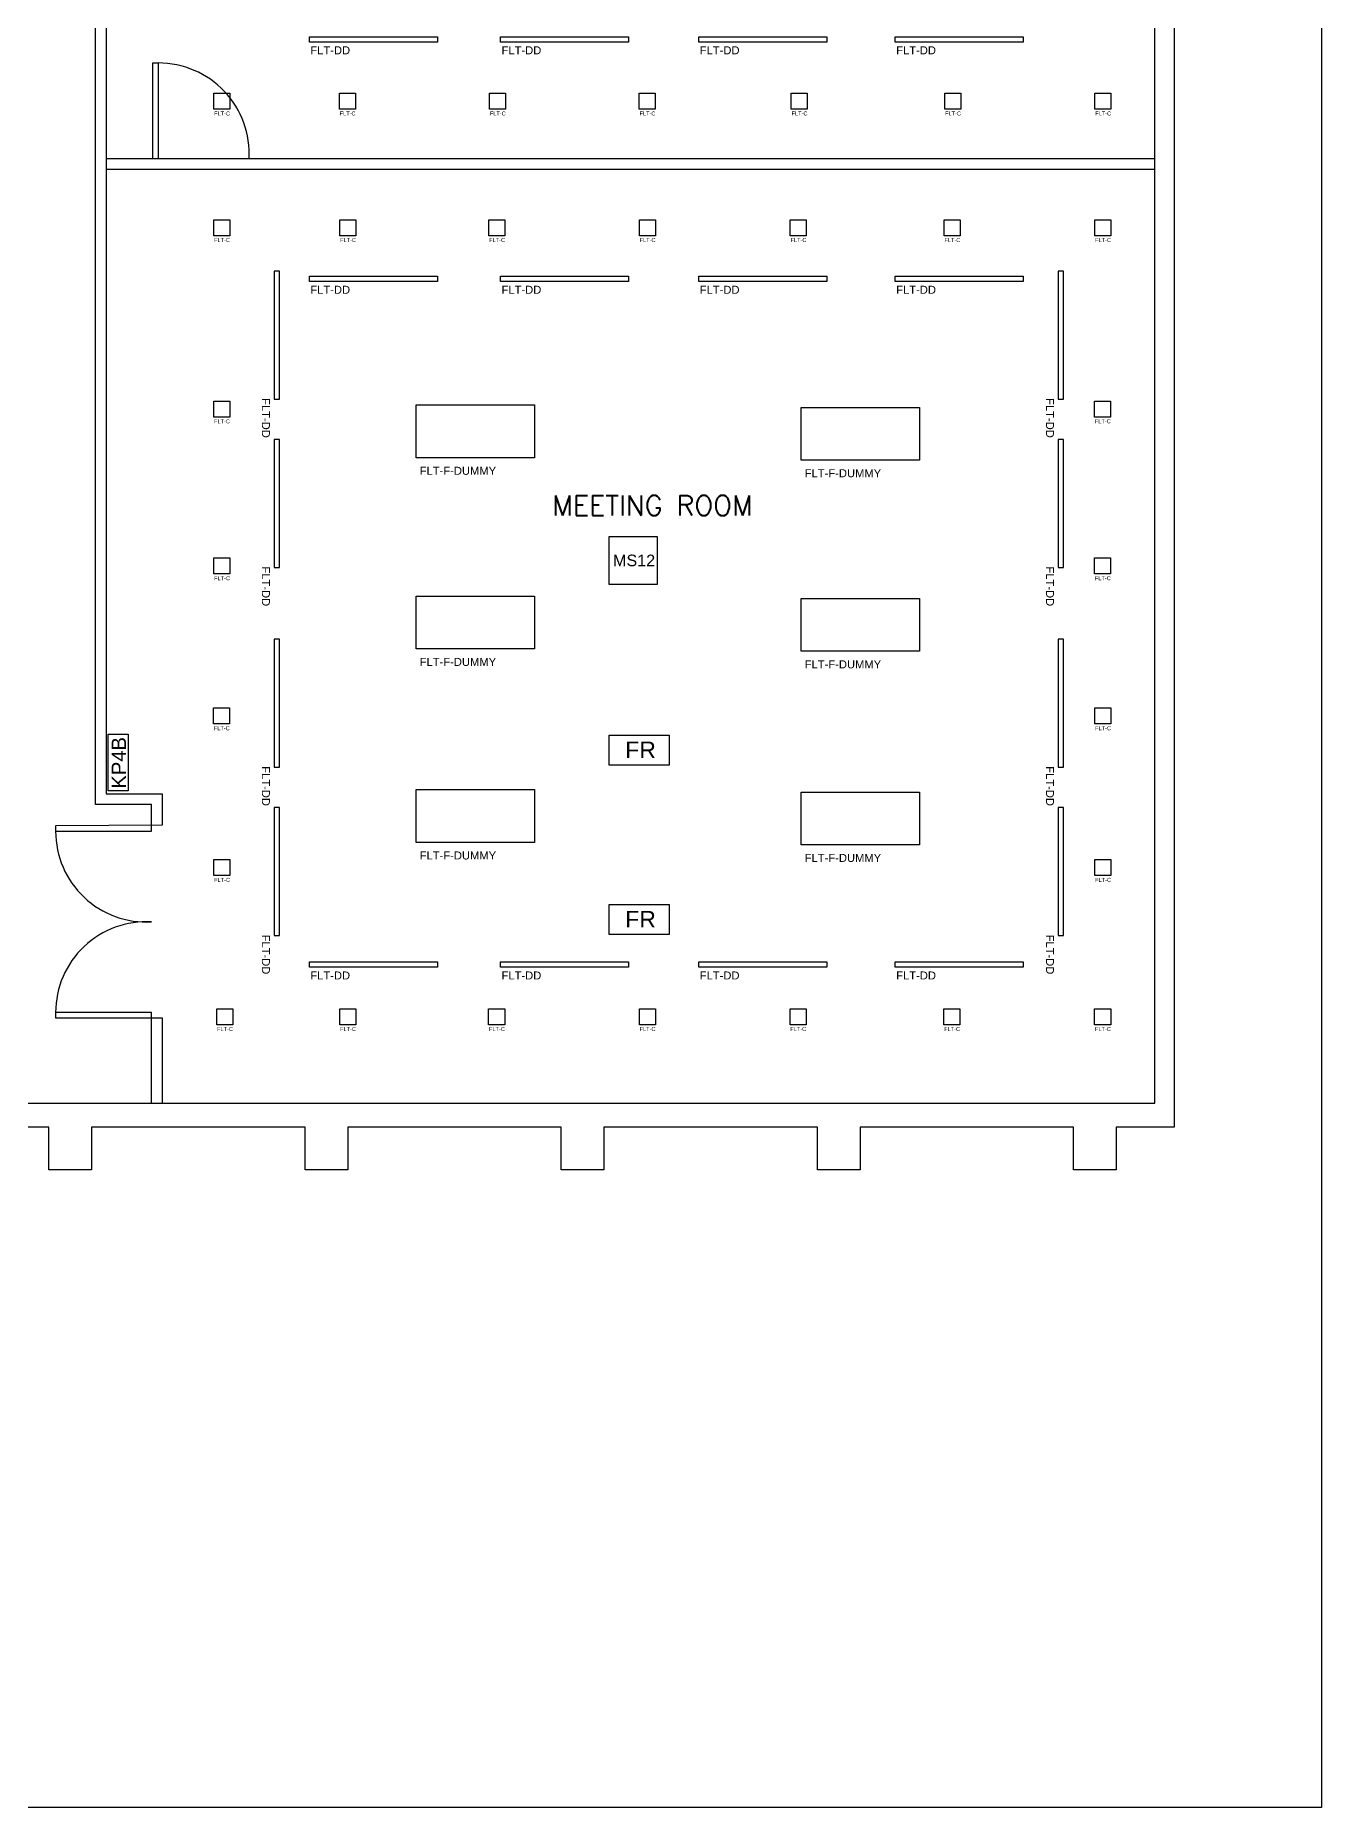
# Model space of a CAD drawing. Header units: feet. Extents: x 0 to 2574, y 0 to 1989.
# Drawn here: x 2092 to 2574, y 0 to 664 of the extents above; entities that cross this region are included whole.
import ezdxf
from ezdxf.enums import TextEntityAlignment as Align

# ---------------------------------------------------------------- set-up
doc = ezdxf.new("R2010")
doc.units = ezdxf.units.FT
doc.header["$MEASUREMENT"] = 0
doc.layers.get('0').update_dxf_attribs({"color": 255})
doc.layers.add('FLT-FIXTURE', color=90, linetype='Continuous')
doc.layers.add('FLT-PERIPHERALS', color=140, linetype='Continuous')
doc.styles.add('SET200', font='romans.shx', dxfattribs={"height": 200})
doc.styles.get("Standard").update_dxf_attribs({"font": 'arial.ttf'})

# ---------------------------------------------------------------- blocks, each defined once
blk = doc.blocks.new('FLT-F-DUMMY')
at = {"layer": 'FLT-FIXTURE'}
blk.add_lwpolyline([(0, 19.78), (44.39, 19.78), (44.39, 0), (0, 0)], close=True, dxfattribs=at)
blk.add_attdef('FLT-F-DUMMY', (1.37, -6.41), '', height=3, dxfattribs=at)
blk = doc.blocks.new('FLT-DD')
at = {"layer": 'FLT-FIXTURE'}
blk.add_lwpolyline([(0, 2), (48, 2), (48, 0), (0, 0)], close=True, dxfattribs=at)
blk.add_attdef('FLT-DD', (0.36, -4.61), '', height=3, dxfattribs=at)
blk = doc.blocks.new('FLT-C')
at = {"layer": 'FLT-FIXTURE'}
blk.add_lwpolyline([(0, 6), (6, 6), (6, 0), (0, 0)], close=True, dxfattribs=at)
blk.add_attdef('FLT-C', (0.12, -2.34), '', height=1.5, dxfattribs=at)
blk = doc.blocks.new('FLT-MS12')
at = {"layer": 'FLT-PERIPHERALS'}
blk.add_lwpolyline([(0, 18), (18, 18), (18, 0), (0, 0)], close=True, dxfattribs=at)
at = {"layer": 'FLT-PERIPHERALS', "insert": (1.4, 11.18), "char_height": 4.333, "attachment_point": 1}
blk.add_mtext_dynamic_manual_height_columns('MS12', width=17.9976, gutter_width=1, heights=[0], dxfattribs=at)
blk = doc.blocks.new('FLT-FR')
at = {"layer": 'FLT-FIXTURE'}
blk.add_lwpolyline([(0, 11.34), (22.51, 11.34), (22.51, 0), (0, 0)], close=True, dxfattribs=at)
at = {"layer": 'FLT-FIXTURE', "insert": (5.99, 8.89), "char_height": 6.17, "attachment_point": 1}
blk.add_mtext_dynamic_manual_height_columns('FR', width=17.4623, gutter_width=1, heights=[0], dxfattribs=at)
blk = doc.blocks.new('FLT-KP4D')
at = {"layer": 'FLT-PERIPHERALS'}
blk.add_lwpolyline([(0, 7.56), (21.17, 7.56), (21.17, 0), (0, 0)], close=True, dxfattribs=at)
at = {"layer": 'FLT-PERIPHERALS', "insert": (0.81, 6.25), "char_height": 5.415, "attachment_point": 1}
blk.add_mtext_dynamic_manual_height_columns('KP4B', width=21.1686, gutter_width=1, heights=[0], dxfattribs=at)
blk = doc.blocks.new('AN')
at = {"style": 'SET200'}
blk.add_attdef('AREA', text='', height=7.49, dxfattribs=at).set_placement((17.79, -9.96), align=Align.CENTER)

msp = doc.modelspace()

# ---------------------------------------------------------------- linework, layer by layer
msp.add_lwpolyline([(0, 1988.79), (2574.01, 1988.79), (2574.01, 0), (0, 0)], close=True)
for points in [[(2518.76, 1284.04), (2518.76, 255.04), (2497.05, 255.04), (2497.05, 239.04), (2481.05, 239.04), (2481.05, 255.04), (2401.05, 255.04), (2401.05, 239.04), (2385.05, 239.04), (2385.05, 255.04), (2305.05, 255.04), (2305.05, 239.04), (2289.05, 239.04), (2289.05, 255.04), (2209.05, 255.04), (2209.05, 239.04), (2193.05, 239.04), (2193.05, 255.04), (2113.05, 255.04), (2113.05, 239.04), (2097.05, 239.04), (2097.05, 255.04), (2017.05, 255.04)], [(2136.04, 618.07), (2136.04, 654.07), (2138.04, 654.07), (2138.04, 618.07)], [(2511.51, 618.07), (2118.54, 618.07)], [(2511.51, 614.07), (2118.54, 614.07)], [(2135.54, 264.04), (2135.54, 298.04), (2099.54, 298.04)]]:
    msp.add_lwpolyline(points)
for points in [[(1964.56, 255.04, 0.402695), (1999.06, 219.04), (1999.06, 260.04), (2001.06, 260.04), (2001.05, 264.04), (2511.51, 264.04), (2511.51, 1272.41), (2139.54, 1272.41), (2139.54, 1265.55), (2135.54, 1265.55), (2135.54, 1272.41), (2034.05, 1272.41), (2034.05, 1267.04), (1955.05, 1267.04), (1955.05, 1167.04), (2026.05, 1167.04), (2026.05, 1227.04), (2034.05, 1227.04), (2034.05, 1159.54)], [(2099.54, 366.04), (2135.54, 366.04), (2135.54, 376), (2114.54, 376), (2114.54, 897.66), (2135.54, 897.66), (2135.54, 908.04), (2099.54, 908.04, -0.431046), (2135.54, 942.04, -0.431046), (2099.54, 976.04)], [(2099.54, 908.04), (2099.54, 906.04), (2139.54, 905.76), (2139.54, 893.66), (2118.54, 893.66), (2118.54, 380), (2139.54, 380), (2139.54, 368.32), (2099.54, 368.04), (2099.54, 366.04, 0.431046), (2135.54, 332.04, 0.431046), (2099.54, 298.04), (2099.54, 296.04), (2139.54, 296.04), (2139.54, 264.04)]]:
    msp.add_lwpolyline(points, format="xyb")
msp.add_arc((2138.04, 620.01), 34.06, 356.72685, 90)

# ---------------------------------------------------------------- block references
msp.add_blockref('AN', (2305.44, 494.4)).add_auto_attribs({'AREA': 'MEETING ROOM'})
at = {"layer": 'FLT-FIXTURE'}
for name, p, values in [('FLT-DD', (2194.66, 661.92), {'FLT-DD': 'FLT-DD'}), ('FLT-DD', (2266.32, 661.92), {'FLT-DD': 'FLT-DD'}), ('FLT-DD', (2340.61, 661.92), {'FLT-DD': 'FLT-DD'}), ('FLT-DD', (2414.24, 661.92), {'FLT-DD': 'FLT-DD'}), ('FLT-C', (2158.83, 636.72), {'FLT-C': 'FLT-C'}), ('FLT-C', (2205.9, 636.72), {'FLT-C': 'FLT-C'}), ('FLT-C', (2262.18, 636.72), {'FLT-C': 'FLT-C'}), ('FLT-C', (2318.28, 636.72), {'FLT-C': 'FLT-C'}), ('FLT-C', (2375.28, 636.72), {'FLT-C': 'FLT-C'}), ('FLT-C', (2432.82, 636.72), {'FLT-C': 'FLT-C'}), ('FLT-C', (2489.1, 636.72), {'FLT-C': 'FLT-C'}), ('FLT-C', (2158.83, 589.28), {'FLT-C': 'FLT-C'}), ('FLT-C', (2206.06, 589.28), {'FLT-C': 'FLT-C'}), ('FLT-C', (2261.94, 589.28), {'FLT-C': 'FLT-C'}), ('FLT-C', (2318.33, 589.28), {'FLT-C': 'FLT-C'}), ('FLT-C', (2374.89, 589.28), {'FLT-C': 'FLT-C'}), ('FLT-C', (2432.57, 589.28), {'FLT-C': 'FLT-C'}), ('FLT-C', (2489.05, 589.28), {'FLT-C': 'FLT-C'}), ('FLT-DD', (2194.66, 572.14), {'FLT-DD': 'FLT-DD'}), ('FLT-DD', (2266.32, 572.14), {'FLT-DD': 'FLT-DD'}), ('FLT-DD', (2340.61, 572.14), {'FLT-DD': 'FLT-DD'}), ('FLT-DD', (2414.24, 572.14), {'FLT-DD': 'FLT-DD'}), ('FLT-C', (2158.83, 521.32), {'FLT-C': 'FLT-C'}), ('FLT-F-DUMMY', (2234.64, 506.08), {'FLT-F-DUMMY': 'FLT-F-DUMMY'}), ('FLT-F-DUMMY', (2378.95, 505.16), {'FLT-F-DUMMY': 'FLT-F-DUMMY'}), ('FLT-C', (2488.96, 521.32), {'FLT-C': 'FLT-C'}), ('FLT-C', (2158.83, 462.48), {'FLT-C': 'FLT-C'}), ('FLT-C', (2488.96, 462.48), {'FLT-C': 'FLT-C'}), ('FLT-F-DUMMY', (2234.64, 434.43), {'FLT-F-DUMMY': 'FLT-F-DUMMY'}), ('FLT-F-DUMMY', (2378.95, 433.51), {'FLT-F-DUMMY': 'FLT-F-DUMMY'}), ('FLT-C', (2158.75, 406.24), {'FLT-C': 'FLT-C'}), ('FLT-C', (2489.05, 406.24), {'FLT-C': 'FLT-C'}), ('FLT-F-DUMMY', (2234.64, 361.86), {'FLT-F-DUMMY': 'FLT-F-DUMMY'}), ('FLT-F-DUMMY', (2378.95, 360.94), {'FLT-F-DUMMY': 'FLT-F-DUMMY'}), ('FLT-C', (2158.83, 349.4), {'FLT-C': 'FLT-C'}), ('FLT-C', (2489.05, 349.4), {'FLT-C': 'FLT-C'}), ('FLT-DD', (2194.66, 315.06), {'FLT-DD': 'FLT-DD'}), ('FLT-DD', (2266.32, 315.06), {'FLT-DD': 'FLT-DD'}), ('FLT-DD', (2340.61, 315.06), {'FLT-DD': 'FLT-DD'}), ('FLT-DD', (2414.24, 315.06), {'FLT-DD': 'FLT-DD'}), ('FLT-C', (2159.95, 293.48), {'FLT-C': 'FLT-C'}), ('FLT-C', (2206.06, 293.48), {'FLT-C': 'FLT-C'}), ('FLT-C', (2261.85, 293.48), {'FLT-C': 'FLT-C'}), ('FLT-C', (2318.33, 293.48), {'FLT-C': 'FLT-C'}), ('FLT-C', (2374.8, 293.48), {'FLT-C': 'FLT-C'}), ('FLT-C', (2432.48, 293.48), {'FLT-C': 'FLT-C'}), ('FLT-C', (2488.98, 293.48), {'FLT-C': 'FLT-C'})]:
    msp.add_blockref(name, p, dxfattribs=at).add_auto_attribs(values)
ref = msp.add_blockref('FLT-DD', (2181.48, 528.06), dxfattribs=dict(at, xscale=-1, rotation=270))
ref.add_attrib('FLT-DD', 'FLT-DD', (2176.87, 528.42), dxfattribs={"height": 3, "rotation": 270})
ref = msp.add_blockref('FLT-DD', (2475.36, 528.06), dxfattribs=dict(at, xscale=-1, rotation=270))
ref.add_attrib('FLT-DD', 'FLT-DD', (2470.75, 528.42), dxfattribs={"height": 3, "rotation": 270})
ref = msp.add_blockref('FLT-DD', (2181.48, 464.94), dxfattribs=dict(at, xscale=-1, rotation=270))
ref.add_attrib('FLT-DD', 'FLT-DD', (2176.87, 465.3), dxfattribs={"height": 3, "rotation": 270})
ref = msp.add_blockref('FLT-DD', (2475.36, 464.94), dxfattribs=dict(at, xscale=-1, rotation=270))
ref.add_attrib('FLT-DD', 'FLT-DD', (2470.75, 465.3), dxfattribs={"height": 3, "rotation": 270})
ref = msp.add_blockref('FLT-DD', (2181.48, 390.04), dxfattribs=dict(at, xscale=-1, rotation=270))
ref.add_attrib('FLT-DD', 'FLT-DD', (2176.87, 390.4), dxfattribs={"height": 3, "rotation": 270})
ref = msp.add_blockref('FLT-DD', (2475.36, 390.04), dxfattribs=dict(at, xscale=-1, rotation=270))
ref.add_attrib('FLT-DD', 'FLT-DD', (2470.75, 390.4), dxfattribs={"height": 3, "rotation": 270})
for p in [(2307.05, 390.76), (2307.05, 327.26)]:
    msp.add_blockref('FLT-FR', p, dxfattribs=at)
ref = msp.add_blockref('FLT-DD', (2181.48, 326.92), dxfattribs=dict(at, xscale=-1, rotation=270))
ref.add_attrib('FLT-DD', 'FLT-DD', (2176.87, 327.28), dxfattribs={"height": 3, "rotation": 270})
ref = msp.add_blockref('FLT-DD', (2475.36, 326.92), dxfattribs=dict(at, xscale=-1, rotation=270))
ref.add_attrib('FLT-DD', 'FLT-DD', (2470.75, 327.28), dxfattribs={"height": 3, "rotation": 270})
at = {"layer": 'FLT-PERIPHERALS'}
msp.add_blockref('FLT-MS12', (2307.05, 458.56), dxfattribs=at)
at = {"layer": 'FLT-PERIPHERALS', "rotation": 90}
msp.add_blockref('FLT-KP4D', (2126.78, 381.2), dxfattribs=at)

doc.saveas('drawing.dxf')
